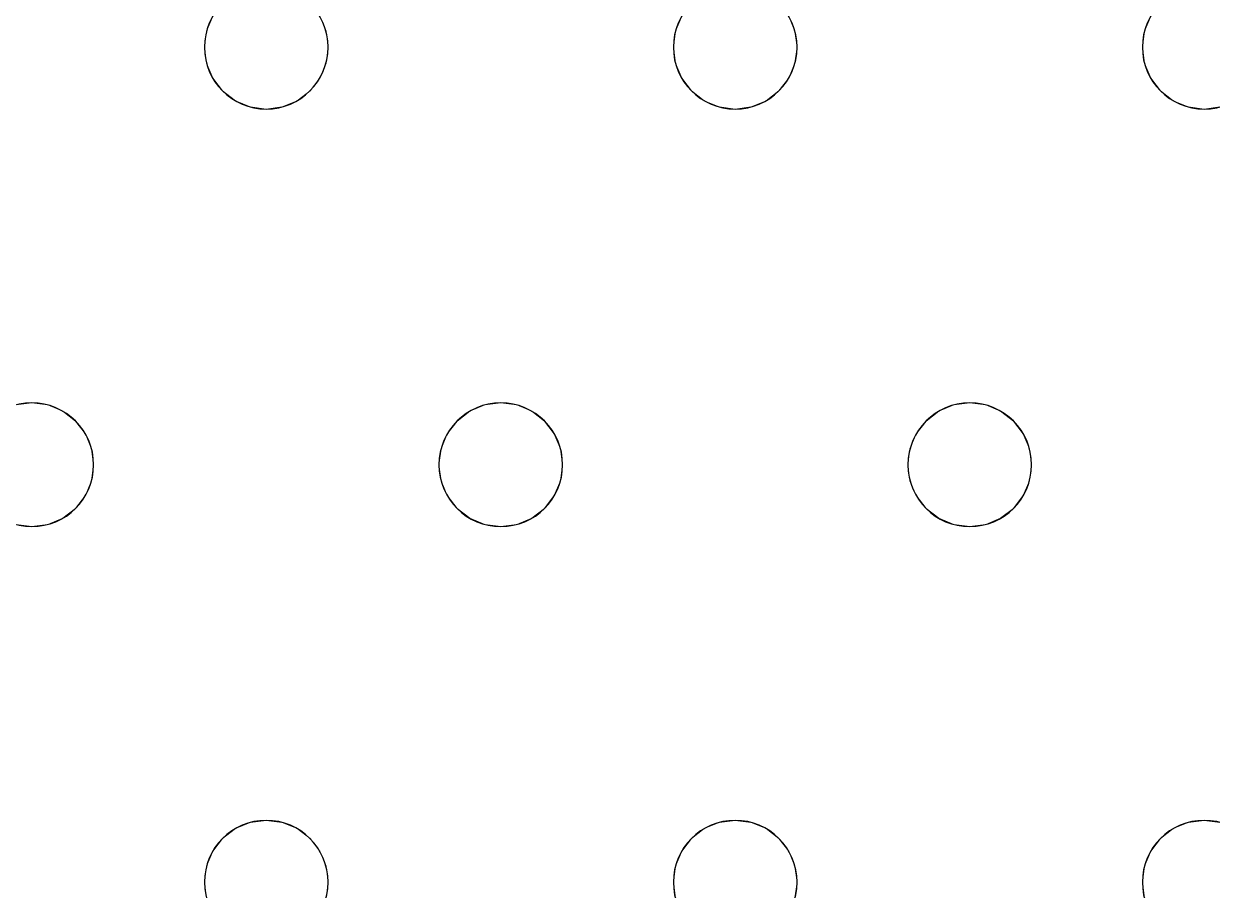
# Model space of a CAD drawing. Header units: millimetres. Extents: x -1 to 1601, y -701 to 1.
# Drawn here: x 202.9 to 279.7, y -260.5 to -204.5 of the extents above; entities that cross this region are included whole.
import ezdxf

# ---------------------------------------------------------------- set-up
doc = ezdxf.new("R2010")
doc.units = ezdxf.units.MM
doc.layers.add('IQ_200_3D', color=1, linetype='Continuous')
doc.layers.add('IQ_204_2D', color=7, linetype='Continuous')

msp = doc.modelspace()

# ---------------------------------------------------------------- linework, layer by layer
at = {"layer": 'IQ_200_3D', "lineweight": 18}
for points, invisible_edges in [([(122.762, -68.034, 850), (1477.238, -68.034, 850), (1477.238, -397.966, 850), (122.762, -397.966, 850)], 10), ([(122.762, -68.034, 860), (122.762, -397.966, 860), (1477.238, -397.966, 860), (1477.238, -68.034, 860)], 5), ([(215.085, -204, 888), (214.685, -204.965, 888), (192.079, -204.965, 888), (191.68, -204, 888)], 10), ([(192.079, -204.965, 890), (214.685, -204.965, 890), (215.085, -204, 890), (191.68, -204, 890)], 5), ([(215.085, -204, 890), (214.685, -204.965, 890), (214.685, -204.965, 888), (215.085, -204, 888)], 10), ([(222.413, -204.965, 890), (222.013, -204, 890), (222.013, -204, 888), (222.413, -204.965, 888)], 10), ([(245.418, -204, 888), (245.019, -204.965, 888), (222.413, -204.965, 888), (222.013, -204, 888)], 10), ([(222.413, -204.965, 890), (245.418, -204, 890), (222.013, -204, 890)], 3), ([(222.413, -204.965, 890), (222.549, -206, 890), (245.019, -204.965, 890), (245.418, -204, 890)], 10), ([(245.418, -204, 890), (245.019, -204.965, 890), (245.019, -204.965, 888), (245.418, -204, 888)], 10), ([(252.746, -204.965, 890), (252.347, -204, 890), (252.347, -204, 888), (252.746, -204.965, 888)], 10), ([(252.746, -204.965, 888), (252.347, -204, 888), (275.752, -204, 888), (275.352, -204.965, 888)], 10), ([(252.746, -204.965, 890), (275.352, -204.965, 890), (275.752, -204, 890), (252.347, -204, 890)], 5), ([(275.752, -204, 890), (275.352, -204.965, 890), (275.352, -204.965, 888), (275.752, -204, 888)], 10), ([(192.216, -206, 888), (192.079, -204.965, 888), (214.685, -204.965, 888), (214.549, -206, 888)], 10), ([(214.685, -204.965, 890), (192.079, -204.965, 890), (192.216, -206, 890)], 13), ([(192.216, -206, 890), (192.079, -207.035, 890), (214.549, -206, 890), (214.685, -204.965, 890)], 10), ([(214.685, -204.965, 890), (214.549, -206, 890), (214.549, -206, 888), (214.685, -204.965, 888)], 8), ([(222.549, -206, 890), (222.413, -204.965, 890), (222.413, -204.965, 888), (222.549, -206, 888)], 2), ([(222.549, -206, 888), (222.413, -204.965, 888), (245.019, -204.965, 888), (244.882, -206, 888)], 10), ([(222.549, -206, 890), (244.882, -206, 890), (245.019, -204.965, 890)], 13), ([(245.019, -204.965, 890), (244.882, -206, 890), (244.882, -206, 888), (245.019, -204.965, 888)], 8), ([(252.882, -206, 890), (252.746, -204.965, 890), (252.746, -204.965, 888), (252.882, -206, 888)], 2), ([(252.882, -206, 888), (252.746, -204.965, 888), (275.352, -204.965, 888), (275.216, -206, 888)], 10), ([(275.216, -206, 890), (275.352, -204.965, 890), (252.882, -206, 890), (252.746, -207.035, 890)], 10), ([(275.352, -204.965, 890), (252.746, -204.965, 890), (252.882, -206, 890)], 13), ([(275.352, -204.965, 890), (275.216, -206, 890), (275.216, -206, 888), (275.352, -204.965, 888)], 8), ([(214.685, -207.035, 890), (214.549, -206, 890), (192.079, -207.035, 890), (191.68, -208, 890)], 10), ([(192.079, -207.035, 888), (192.216, -206, 888), (214.549, -206, 888), (214.685, -207.035, 888)], 10), ([(214.549, -206, 890), (214.685, -207.035, 890), (214.685, -207.035, 888), (214.549, -206, 888)], 2), ([(245.019, -207.035, 888), (222.013, -208, 888), (222.413, -207.035, 888), (244.882, -206, 888)], 5), ([(222.413, -207.035, 890), (222.549, -206, 890), (222.549, -206, 888), (222.413, -207.035, 888)], 8), ([(244.882, -206, 888), (222.413, -207.035, 888), (222.549, -206, 888)], 13), ([(222.413, -207.035, 890), (245.019, -207.035, 890), (244.882, -206, 890), (222.549, -206, 890)], 5), ([(244.882, -206, 890), (245.019, -207.035, 890), (245.019, -207.035, 888), (244.882, -206, 888)], 2), ([(252.746, -207.035, 890), (252.882, -206, 890), (252.882, -206, 888), (252.746, -207.035, 888)], 8), ([(252.746, -207.035, 888), (252.882, -206, 888), (275.216, -206, 888), (275.352, -207.035, 888)], 10), ([(275.216, -206, 890), (252.746, -207.035, 890), (275.352, -207.035, 890)], 3), ([(275.216, -206, 890), (275.352, -207.035, 890), (275.352, -207.035, 888), (275.216, -206, 888)], 2), ([(191.68, -208, 888), (192.079, -207.035, 888), (214.685, -207.035, 888), (215.085, -208, 888)], 10), ([(215.085, -208, 890), (214.685, -207.035, 890), (191.68, -208, 890), (203.382, -229, 890)], 14), ([(214.685, -207.035, 890), (215.085, -208, 890), (215.085, -208, 888), (214.685, -207.035, 888)], 10), ([(222.013, -208, 890), (222.413, -207.035, 890), (222.413, -207.035, 888), (222.013, -208, 888)], 10), ([(245.418, -208, 888), (222.013, -208, 888), (245.019, -207.035, 888)], 3), ([(222.013, -208, 890), (233.716, -229, 890), (245.418, -208, 890), (245.019, -207.035, 890)], 11), ([(222.413, -207.035, 890), (222.013, -208, 890), (245.019, -207.035, 890)], 14), ([(245.019, -207.035, 890), (245.418, -208, 890), (245.418, -208, 888), (245.019, -207.035, 888)], 10), ([(252.347, -208, 890), (252.746, -207.035, 890), (252.746, -207.035, 888), (252.347, -208, 888)], 10), ([(252.347, -208, 888), (252.746, -207.035, 888), (275.352, -207.035, 888), (275.752, -208, 888)], 10), ([(252.347, -208, 890), (275.752, -208, 890), (275.352, -207.035, 890), (252.746, -207.035, 890)], 5), ([(275.352, -207.035, 890), (275.752, -208, 890), (275.752, -208, 888), (275.352, -207.035, 888)], 10), ([(203.382, -229, 888), (191.044, -208.828, 888), (191.68, -208, 888), (215.085, -208, 888)], 13), ([(203.382, -229, 890), (191.68, -208, 890), (191.044, -208.828, 890), (202.347, -229.136, 890)], 5), ([(215.721, -208.828, 888), (203.382, -229, 888), (215.085, -208, 888)], 3), ([(215.721, -208.828, 890), (215.085, -208, 890), (203.382, -229, 890)], 14), ([(215.085, -208, 890), (215.721, -208.828, 890), (215.721, -208.828, 888), (215.085, -208, 888)], 10), ([(221.378, -208.828, 890), (222.013, -208, 890), (222.013, -208, 888), (221.378, -208.828, 888)], 10), ([(233.716, -229, 888), (221.378, -208.828, 888), (222.013, -208, 888), (245.418, -208, 888)], 13), ([(233.716, -229, 890), (222.013, -208, 890), (221.378, -208.828, 890), (232.68, -229.136, 890)], 5), ([(245.418, -208, 888), (246.054, -208.828, 888), (233.716, -229, 888)], 14), ([(233.716, -229, 890), (246.054, -208.828, 890), (245.418, -208, 890)], 13), ([(245.418, -208, 890), (246.054, -208.828, 890), (246.054, -208.828, 888), (245.418, -208, 888)], 10), ([(251.711, -208.828, 890), (252.347, -208, 890), (252.347, -208, 888), (251.711, -208.828, 888)], 10), ([(264.049, -229, 888), (251.711, -208.828, 888), (252.347, -208, 888), (275.752, -208, 888)], 13), ([(251.711, -208.828, 890), (263.014, -229.136, 890), (264.049, -229, 890), (252.347, -208, 890)], 5), ([(264.049, -229, 890), (276.387, -208.828, 890), (275.752, -208, 890), (252.347, -208, 890)], 13), ([(275.752, -208, 888), (276.387, -208.828, 888), (264.049, -229, 888)], 14), ([(275.752, -208, 890), (276.387, -208.828, 890), (276.387, -208.828, 888), (275.752, -208, 888)], 10), ([(203.382, -229, 888), (202.347, -229.136, 888), (191.044, -208.828, 888)], 14), ([(204.418, -229.136, 888), (203.382, -229, 888), (215.721, -208.828, 888), (216.549, -209.464, 888)], 10), ([(204.418, -229.136, 890), (216.549, -209.464, 890), (215.721, -208.828, 890), (203.382, -229, 890)], 5), ([(215.721, -208.828, 890), (216.549, -209.464, 890), (216.549, -209.464, 888), (215.721, -208.828, 888)], 10), ([(220.549, -209.464, 890), (221.378, -208.828, 890), (221.378, -208.828, 888), (220.549, -209.464, 888)], 10), ([(232.68, -229.136, 888), (220.549, -209.464, 888), (221.378, -208.828, 888), (233.716, -229, 888)], 5), ([(220.549, -209.464, 890), (232.68, -229.136, 890), (221.378, -208.828, 890)], 3), ([(234.751, -229.136, 888), (233.716, -229, 888), (246.054, -208.828, 888), (246.882, -209.464, 888)], 10), ([(234.751, -229.136, 890), (246.882, -209.464, 890), (246.054, -208.828, 890), (233.716, -229, 890)], 5), ([(246.054, -208.828, 890), (246.882, -209.464, 890), (246.882, -209.464, 888), (246.054, -208.828, 888)], 10), ([(250.882, -209.464, 890), (251.711, -208.828, 890), (251.711, -208.828, 888), (250.882, -209.464, 888)], 10), ([(250.882, -209.464, 888), (251.711, -208.828, 888), (263.014, -229.136, 888), (262.049, -229.536, 888)], 10), ([(263.014, -229.136, 890), (251.711, -208.828, 890), (250.882, -209.464, 890)], 13), ([(263.014, -229.136, 888), (251.711, -208.828, 888), (264.049, -229, 888)], 3), ([(276.387, -208.828, 888), (277.216, -209.464, 888), (265.084, -229.136, 888), (264.049, -229, 888)], 10), ([(265.084, -229.136, 890), (276.387, -208.828, 890), (264.049, -229, 890)], 3), ([(277.216, -209.464, 890), (276.387, -208.828, 890), (265.084, -229.136, 890), (266.049, -229.536, 890)], 10), ([(276.387, -208.828, 890), (277.216, -209.464, 890), (277.216, -209.464, 888), (276.387, -208.828, 888)], 10), ([(216.549, -209.464, 888), (217.514, -209.864, 888), (205.382, -229.536, 888), (204.418, -229.136, 888)], 10), ([(205.382, -229.536, 890), (217.514, -209.864, 890), (216.549, -209.464, 890), (204.418, -229.136, 890)], 5), ([(216.549, -209.464, 890), (217.514, -209.864, 890), (217.514, -209.864, 888), (216.549, -209.464, 888)], 10), ([(219.584, -209.864, 890), (220.549, -209.464, 890), (220.549, -209.464, 888), (219.584, -209.864, 888)], 10), ([(231.716, -229.536, 888), (219.584, -209.864, 888), (220.549, -209.464, 888), (232.68, -229.136, 888)], 5), ([(220.549, -209.464, 890), (219.584, -209.864, 890), (231.716, -229.536, 890), (232.68, -229.136, 890)], 10), ([(235.716, -229.536, 888), (234.751, -229.136, 888), (246.882, -209.464, 888), (247.847, -209.864, 888)], 10), ([(235.716, -229.536, 890), (247.847, -209.864, 890), (246.882, -209.464, 890), (234.751, -229.136, 890)], 5), ([(246.882, -209.464, 890), (247.847, -209.864, 890), (247.847, -209.864, 888), (246.882, -209.464, 888)], 10), ([(249.918, -209.864, 890), (250.882, -209.464, 890), (250.882, -209.464, 888), (249.918, -209.864, 888)], 10), ([(249.918, -209.864, 888), (250.882, -209.464, 888), (262.049, -229.536, 888), (261.221, -230.172, 888)], 10), ([(262.049, -229.536, 890), (263.014, -229.136, 890), (250.882, -209.464, 890), (249.918, -209.864, 890)], 10), ([(277.216, -209.464, 888), (278.18, -209.864, 888), (266.049, -229.536, 888), (265.084, -229.136, 888)], 10), ([(278.18, -209.864, 890), (277.216, -209.464, 890), (266.049, -229.536, 890), (266.878, -230.172, 890)], 10), ([(277.216, -209.464, 890), (278.18, -209.864, 890), (278.18, -209.864, 888), (277.216, -209.464, 888)], 10), ([(205.382, -229.536, 888), (217.514, -209.864, 888), (206.211, -230.172, 888)], 3), ([(206.211, -230.172, 890), (217.514, -209.864, 890), (205.382, -229.536, 890)], 3), ([(206.211, -230.172, 888), (217.514, -209.864, 888), (218.549, -210, 888), (206.847, -231, 888)], 5), ([(218.549, -210, 890), (217.514, -209.864, 890), (206.211, -230.172, 890), (206.847, -231, 890)], 10), ([(230.252, -231, 888), (206.847, -231, 888), (218.549, -210, 888), (230.887, -230.172, 888)], 7), ([(206.847, -231, 890), (230.252, -231, 890), (218.549, -210, 890)], 15), ([(218.549, -210, 888), (217.514, -209.864, 888), (217.514, -209.864, 890), (218.549, -210, 890)], 10), ([(219.584, -209.864, 888), (218.549, -210, 888), (218.549, -210, 890), (219.584, -209.864, 890)], 10), ([(219.584, -209.864, 888), (231.716, -229.536, 888), (230.887, -230.172, 888), (218.549, -210, 888)], 5), ([(218.549, -210, 890), (230.252, -231, 890), (230.887, -230.172, 890), (219.584, -209.864, 890)], 5), ([(231.716, -229.536, 890), (219.584, -209.864, 890), (230.887, -230.172, 890)], 3), ([(236.544, -230.172, 888), (235.716, -229.536, 888), (247.847, -209.864, 888), (248.882, -210, 888)], 10), ([(236.544, -230.172, 890), (247.847, -209.864, 890), (235.716, -229.536, 890)], 3), ([(248.882, -210, 890), (247.847, -209.864, 890), (236.544, -230.172, 890), (237.18, -231, 890)], 10), ([(237.18, -231, 888), (236.544, -230.172, 888), (248.882, -210, 888), (260.585, -231, 888)], 14), ([(260.585, -231, 890), (261.221, -230.172, 890), (248.882, -210, 890), (237.18, -231, 890)], 14), ([(248.882, -210, 888), (247.847, -209.864, 888), (247.847, -209.864, 890), (248.882, -210, 890)], 10), ([(249.918, -209.864, 888), (248.882, -210, 888), (248.882, -210, 890), (249.918, -209.864, 890)], 10), ([(261.221, -230.172, 888), (260.585, -231, 888), (248.882, -210, 888), (249.918, -209.864, 888)], 10), ([(249.918, -209.864, 890), (248.882, -210, 890), (261.221, -230.172, 890), (262.049, -229.536, 890)], 10), ([(278.18, -209.864, 888), (279.216, -210, 888), (266.878, -230.172, 888), (266.049, -229.536, 888)], 10), ([(279.216, -210, 890), (278.18, -209.864, 890), (266.878, -230.172, 890), (267.513, -231, 890)], 10), ([(267.513, -231, 888), (266.878, -230.172, 888), (279.216, -210, 888), (290.918, -231, 888)], 14), ([(290.918, -231, 890), (291.554, -230.172, 890), (279.216, -210, 890), (267.513, -231, 890)], 14), ([(279.216, -210, 888), (278.18, -209.864, 888), (278.18, -209.864, 890), (279.216, -210, 890)], 10), ([(280.251, -209.864, 888), (279.216, -210, 888), (279.216, -210, 890), (280.251, -209.864, 890)], 10), ([(291.554, -230.172, 888), (279.216, -210, 888), (280.251, -209.864, 888), (292.382, -229.536, 888)], 5), ([(291.554, -230.172, 890), (280.251, -209.864, 890), (279.216, -210, 890)], 13), ([(291.554, -230.172, 888), (290.918, -231, 888), (279.216, -210, 888)], 14), ([(202.347, -229.136, 888), (203.382, -229, 888), (203.382, -229, 890), (202.347, -229.136, 890)], 10), ([(203.382, -229, 888), (204.418, -229.136, 888), (204.418, -229.136, 890), (203.382, -229, 890)], 10), ([(232.68, -229.136, 888), (233.716, -229, 888), (233.716, -229, 890), (232.68, -229.136, 890)], 10), ([(233.716, -229, 888), (234.751, -229.136, 888), (234.751, -229.136, 890), (233.716, -229, 890)], 10), ([(263.014, -229.136, 888), (264.049, -229, 888), (264.049, -229, 890), (263.014, -229.136, 890)], 10), ([(264.049, -229, 888), (265.084, -229.136, 888), (265.084, -229.136, 890), (264.049, -229, 890)], 10), ([(205.382, -229.536, 890), (204.418, -229.136, 890), (204.418, -229.136, 888), (205.382, -229.536, 888)], 10), ([(206.211, -230.172, 890), (205.382, -229.536, 890), (205.382, -229.536, 888), (206.211, -230.172, 888)], 10), ([(231.716, -229.536, 890), (230.887, -230.172, 890), (230.887, -230.172, 888), (231.716, -229.536, 888)], 10), ([(232.68, -229.136, 890), (231.716, -229.536, 890), (231.716, -229.536, 888), (232.68, -229.136, 888)], 10), ([(235.716, -229.536, 890), (234.751, -229.136, 890), (234.751, -229.136, 888), (235.716, -229.536, 888)], 10), ([(236.544, -230.172, 890), (235.716, -229.536, 890), (235.716, -229.536, 888), (236.544, -230.172, 888)], 10), ([(262.049, -229.536, 890), (261.221, -230.172, 890), (261.221, -230.172, 888), (262.049, -229.536, 888)], 10), ([(263.014, -229.136, 890), (262.049, -229.536, 890), (262.049, -229.536, 888), (263.014, -229.136, 888)], 10), ([(266.049, -229.536, 890), (265.084, -229.136, 890), (265.084, -229.136, 888), (266.049, -229.536, 888)], 10), ([(266.878, -230.172, 890), (266.049, -229.536, 890), (266.049, -229.536, 888), (266.878, -230.172, 888)], 10), ([(206.847, -231, 890), (206.211, -230.172, 890), (206.211, -230.172, 888), (206.847, -231, 888)], 10), ([(230.887, -230.172, 890), (230.252, -231, 890), (230.252, -231, 888), (230.887, -230.172, 888)], 10), ([(237.18, -231, 890), (236.544, -230.172, 890), (236.544, -230.172, 888), (237.18, -231, 888)], 10), ([(261.221, -230.172, 890), (260.585, -231, 890), (260.585, -231, 888), (261.221, -230.172, 888)], 10), ([(267.513, -231, 890), (266.878, -230.172, 890), (266.878, -230.172, 888), (267.513, -231, 888)], 10), ([(207.246, -231.965, 890), (206.847, -231, 890), (206.847, -231, 888), (207.246, -231.965, 888)], 10), ([(229.852, -231.965, 888), (207.246, -231.965, 888), (206.847, -231, 888), (230.252, -231, 888)], 5), ([(229.852, -231.965, 890), (230.252, -231, 890), (206.847, -231, 890), (207.246, -231.965, 890)], 10), ([(230.252, -231, 890), (229.852, -231.965, 890), (229.852, -231.965, 888), (230.252, -231, 888)], 10), ([(237.579, -231.965, 890), (237.18, -231, 890), (237.18, -231, 888), (237.579, -231.965, 888)], 10), ([(260.185, -231.965, 888), (237.579, -231.965, 888), (237.18, -231, 888), (260.585, -231, 888)], 5), ([(237.18, -231, 890), (237.579, -231.965, 890), (260.185, -231.965, 890), (260.585, -231, 890)], 10), ([(260.585, -231, 890), (260.185, -231.965, 890), (260.185, -231.965, 888), (260.585, -231, 888)], 10), ([(267.913, -231.965, 890), (267.513, -231, 890), (267.513, -231, 888), (267.913, -231.965, 888)], 10), ([(290.519, -231.965, 888), (267.913, -231.965, 888), (267.513, -231, 888), (290.918, -231, 888)], 5), ([(267.513, -231, 890), (267.913, -231.965, 890), (290.519, -231.965, 890), (290.918, -231, 890)], 10), ([(207.382, -233, 890), (207.246, -231.965, 890), (207.246, -231.965, 888), (207.382, -233, 888)], 2), ([(207.246, -231.965, 888), (229.852, -231.965, 888), (229.716, -233, 888), (207.382, -233, 888)], 5), ([(229.716, -233, 890), (229.852, -231.965, 890), (207.246, -231.965, 890), (207.382, -233, 890)], 10), ([(229.852, -231.965, 890), (229.716, -233, 890), (229.716, -233, 888), (229.852, -231.965, 888)], 8), ([(237.716, -233, 890), (237.579, -231.965, 890), (237.579, -231.965, 888), (237.716, -233, 888)], 2), ([(237.579, -231.965, 888), (260.185, -231.965, 888), (260.049, -233, 888), (237.716, -233, 888)], 5), ([(260.049, -233, 890), (260.185, -231.965, 890), (237.579, -231.965, 890), (237.716, -233, 890)], 10), ([(260.185, -231.965, 890), (260.049, -233, 890), (260.049, -233, 888), (260.185, -231.965, 888)], 8), ([(268.049, -233, 890), (267.913, -231.965, 890), (267.913, -231.965, 888), (268.049, -233, 888)], 2), ([(290.382, -233, 888), (268.049, -233, 888), (267.913, -231.965, 888), (290.519, -231.965, 888)], 5), ([(267.913, -231.965, 890), (268.049, -233, 890), (290.382, -233, 890), (290.519, -231.965, 890)], 10), ([(229.852, -234.035, 890), (229.716, -233, 890), (207.246, -234.035, 890), (206.847, -235, 890)], 10), ([(207.246, -234.035, 890), (207.382, -233, 890), (207.382, -233, 888), (207.246, -234.035, 888)], 8), ([(207.246, -234.035, 888), (207.382, -233, 888), (229.716, -233, 888), (229.852, -234.035, 888)], 10), ([(207.246, -234.035, 890), (229.716, -233, 890), (207.382, -233, 890)], 3), ([(229.716, -233, 890), (229.852, -234.035, 890), (229.852, -234.035, 888), (229.716, -233, 888)], 2), ([(260.185, -234.035, 888), (237.18, -235, 888), (237.579, -234.035, 888), (260.049, -233, 888)], 5), ([(260.185, -234.035, 890), (260.049, -233, 890), (237.579, -234.035, 890), (237.18, -235, 890)], 10), ([(237.579, -234.035, 890), (237.716, -233, 890), (237.716, -233, 888), (237.579, -234.035, 888)], 8), ([(260.049, -233, 888), (237.579, -234.035, 888), (237.716, -233, 888)], 13), ([(237.716, -233, 890), (237.579, -234.035, 890), (260.049, -233, 890)], 14), ([(260.049, -233, 890), (260.185, -234.035, 890), (260.185, -234.035, 888), (260.049, -233, 888)], 2), ([(267.913, -234.035, 890), (268.049, -233, 890), (268.049, -233, 888), (267.913, -234.035, 888)], 8), ([(267.913, -234.035, 888), (268.049, -233, 888), (290.382, -233, 888), (290.519, -234.035, 888)], 10), ([(290.382, -233, 890), (268.049, -233, 890), (267.913, -234.035, 890), (290.519, -234.035, 890)], 5), ([(206.847, -235, 890), (207.246, -234.035, 890), (207.246, -234.035, 888), (206.847, -235, 888)], 10), ([(206.847, -235, 888), (207.246, -234.035, 888), (229.852, -234.035, 888), (230.252, -235, 888)], 10), ([(230.252, -235, 890), (229.852, -234.035, 890), (206.847, -235, 890), (218.549, -256, 890)], 14), ([(229.852, -234.035, 890), (230.252, -235, 890), (230.252, -235, 888), (229.852, -234.035, 888)], 10), ([(237.18, -235, 890), (237.579, -234.035, 890), (237.579, -234.035, 888), (237.18, -235, 888)], 10), ([(260.185, -234.035, 888), (260.585, -235, 888), (237.18, -235, 888)], 14), ([(260.185, -234.035, 890), (237.18, -235, 890), (260.585, -235, 890)], 3), ([(260.185, -234.035, 890), (260.585, -235, 890), (260.585, -235, 888), (260.185, -234.035, 888)], 10), ([(267.513, -235, 890), (267.913, -234.035, 890), (267.913, -234.035, 888), (267.513, -235, 888)], 10), ([(267.513, -235, 888), (267.913, -234.035, 888), (290.519, -234.035, 888), (290.918, -235, 888)], 10), ([(267.513, -235, 890), (290.918, -235, 890), (290.519, -234.035, 890), (267.913, -234.035, 890)], 5), ([(206.211, -235.828, 890), (206.847, -235, 890), (206.847, -235, 888), (206.211, -235.828, 888)], 10), ([(218.549, -256, 888), (206.211, -235.828, 888), (206.847, -235, 888), (230.252, -235, 888)], 13), ([(206.211, -235.828, 890), (218.549, -256, 890), (206.847, -235, 890)], 3), ([(218.549, -256, 888), (230.252, -235, 888), (230.887, -235.828, 888), (219.584, -256.136, 888)], 5), ([(230.887, -235.828, 890), (230.252, -235, 890), (218.549, -256, 890)], 14), ([(230.252, -235, 890), (230.887, -235.828, 890), (230.887, -235.828, 888), (230.252, -235, 888)], 10), ([(236.544, -235.828, 890), (237.18, -235, 890), (237.18, -235, 888), (236.544, -235.828, 888)], 10), ([(248.882, -256, 888), (236.544, -235.828, 888), (237.18, -235, 888), (260.585, -235, 888)], 13), ([(236.544, -235.828, 890), (248.882, -256, 890), (237.18, -235, 890)], 3), ([(248.882, -256, 890), (261.221, -235.828, 890), (260.585, -235, 890), (237.18, -235, 890)], 13), ([(261.221, -235.828, 888), (249.918, -256.136, 888), (248.882, -256, 888), (260.585, -235, 888)], 5), ([(260.585, -235, 890), (261.221, -235.828, 890), (261.221, -235.828, 888), (260.585, -235, 888)], 10), ([(266.878, -235.828, 890), (267.513, -235, 890), (267.513, -235, 888), (266.878, -235.828, 888)], 10), ([(267.513, -235, 888), (290.918, -235, 888), (279.216, -256, 888), (266.878, -235.828, 888)], 7), ([(279.216, -256, 890), (267.513, -235, 890), (266.878, -235.828, 890), (278.18, -256.136, 890)], 5), ([(279.216, -256, 890), (291.554, -235.828, 890), (290.918, -235, 890), (267.513, -235, 890)], 13), ([(290.918, -235, 888), (291.554, -235.828, 888), (279.216, -256, 888)], 14), ([(205.382, -236.464, 890), (206.211, -235.828, 890), (206.211, -235.828, 888), (205.382, -236.464, 888)], 10), ([(217.514, -256.136, 888), (205.382, -236.464, 888), (206.211, -235.828, 888), (218.549, -256, 888)], 5), ([(217.514, -256.136, 890), (218.549, -256, 890), (206.211, -235.828, 890), (205.382, -236.464, 890)], 10), ([(219.584, -256.136, 890), (231.716, -236.464, 890), (230.887, -235.828, 890), (218.549, -256, 890)], 5), ([(230.887, -235.828, 888), (231.716, -236.464, 888), (219.584, -256.136, 888)], 14), ([(230.887, -235.828, 890), (231.716, -236.464, 890), (231.716, -236.464, 888), (230.887, -235.828, 888)], 10), ([(235.716, -236.464, 890), (236.544, -235.828, 890), (236.544, -235.828, 888), (235.716, -236.464, 888)], 10), ([(247.847, -256.136, 888), (246.882, -256.536, 888), (235.716, -236.464, 888), (236.544, -235.828, 888)], 10), ([(236.544, -235.828, 890), (235.716, -236.464, 890), (247.847, -256.136, 890), (248.882, -256, 890)], 10), ([(247.847, -256.136, 888), (236.544, -235.828, 888), (248.882, -256, 888)], 3), ([(261.221, -235.828, 890), (248.882, -256, 890), (249.918, -256.136, 890)], 13), ([(262.049, -236.464, 888), (250.882, -256.536, 888), (249.918, -256.136, 888), (261.221, -235.828, 888)], 5), ([(262.049, -236.464, 890), (261.221, -235.828, 890), (249.918, -256.136, 890), (250.882, -256.536, 890)], 10), ([(261.221, -235.828, 890), (262.049, -236.464, 890), (262.049, -236.464, 888), (261.221, -235.828, 888)], 10), ([(266.049, -236.464, 890), (266.878, -235.828, 890), (266.878, -235.828, 888), (266.049, -236.464, 888)], 10), ([(278.18, -256.136, 888), (266.049, -236.464, 888), (266.878, -235.828, 888), (279.216, -256, 888)], 5), ([(266.049, -236.464, 890), (278.18, -256.136, 890), (266.878, -235.828, 890)], 3), ([(291.554, -235.828, 888), (292.382, -236.464, 888), (280.251, -256.136, 888), (279.216, -256, 888)], 10), ([(280.251, -256.136, 890), (292.382, -236.464, 890), (291.554, -235.828, 890), (279.216, -256, 890)], 5), ([(204.418, -236.864, 890), (205.382, -236.464, 890), (205.382, -236.464, 888), (204.418, -236.864, 888)], 10), ([(216.549, -256.536, 888), (204.418, -236.864, 888), (205.382, -236.464, 888), (217.514, -256.136, 888)], 5), ([(205.382, -236.464, 890), (204.418, -236.864, 890), (216.549, -256.536, 890), (217.514, -256.136, 890)], 10), ([(231.716, -236.464, 888), (232.68, -236.864, 888), (220.549, -256.536, 888), (219.584, -256.136, 888)], 10), ([(220.549, -256.536, 890), (232.68, -236.864, 890), (231.716, -236.464, 890), (219.584, -256.136, 890)], 5), ([(231.716, -236.464, 890), (232.68, -236.864, 890), (232.68, -236.864, 888), (231.716, -236.464, 888)], 10), ([(234.751, -236.864, 890), (235.716, -236.464, 890), (235.716, -236.464, 888), (234.751, -236.864, 888)], 10), ([(234.751, -236.864, 888), (235.716, -236.464, 888), (246.882, -256.536, 888), (246.054, -257.172, 888)], 10), ([(246.882, -256.536, 890), (247.847, -256.136, 890), (235.716, -236.464, 890), (234.751, -236.864, 890)], 10), ([(250.882, -256.536, 888), (262.049, -236.464, 888), (263.014, -236.864, 888)], 13), ([(263.014, -236.864, 890), (262.049, -236.464, 890), (250.882, -256.536, 890), (251.711, -257.172, 890)], 10), ([(262.049, -236.464, 890), (263.014, -236.864, 890), (263.014, -236.864, 888), (262.049, -236.464, 888)], 10), ([(265.084, -236.864, 890), (266.049, -236.464, 890), (266.049, -236.464, 888), (265.084, -236.864, 888)], 10), ([(277.216, -256.536, 888), (265.084, -236.864, 888), (266.049, -236.464, 888), (278.18, -256.136, 888)], 5), ([(266.049, -236.464, 890), (265.084, -236.864, 890), (277.216, -256.536, 890), (278.18, -256.136, 890)], 10), ([(202.347, -236.864, 888), (203.382, -237, 888), (191.044, -257.172, 888), (190.216, -256.536, 888)], 10), ([(203.382, -237, 890), (202.347, -236.864, 890), (191.044, -257.172, 890), (191.68, -258, 890)], 10), ([(191.68, -258, 888), (191.044, -257.172, 888), (203.382, -237, 888)], 14), ([(215.085, -258, 888), (214.685, -258.965, 888), (191.68, -258, 888), (203.382, -237, 888)], 14), ([(203.382, -237, 890), (191.68, -258, 890), (215.085, -258, 890), (215.721, -257.172, 890)], 11), ([(203.382, -237, 888), (202.347, -236.864, 888), (202.347, -236.864, 890), (203.382, -237, 890)], 10), ([(204.418, -236.864, 888), (203.382, -237, 888), (203.382, -237, 890), (204.418, -236.864, 890)], 10), ([(215.721, -257.172, 888), (203.382, -237, 888), (204.418, -236.864, 888), (216.549, -256.536, 888)], 5), ([(215.721, -257.172, 890), (216.549, -256.536, 890), (204.418, -236.864, 890), (203.382, -237, 890)], 10), ([(215.721, -257.172, 888), (215.085, -258, 888), (203.382, -237, 888)], 14), ([(220.549, -256.536, 888), (232.68, -236.864, 888), (221.378, -257.172, 888)], 3), ([(220.549, -256.536, 890), (221.378, -257.172, 890), (232.68, -236.864, 890)], 14), ([(221.378, -257.172, 888), (232.68, -236.864, 888), (233.716, -237, 888), (222.013, -258, 888)], 5), ([(233.716, -237, 890), (232.68, -236.864, 890), (221.378, -257.172, 890), (222.013, -258, 890)], 10), ([(245.418, -258, 888), (245.019, -258.965, 888), (222.013, -258, 888), (233.716, -237, 888)], 14), ([(245.418, -258, 890), (246.054, -257.172, 890), (233.716, -237, 890), (222.013, -258, 890)], 14), ([(233.716, -237, 888), (232.68, -236.864, 888), (232.68, -236.864, 890), (233.716, -237, 890)], 10), ([(234.751, -236.864, 888), (233.716, -237, 888), (233.716, -237, 890), (234.751, -236.864, 890)], 10), ([(233.716, -237, 888), (234.751, -236.864, 888), (246.054, -257.172, 888), (245.418, -258, 888)], 10), ([(234.751, -236.864, 890), (233.716, -237, 890), (246.054, -257.172, 890), (246.882, -256.536, 890)], 10), ([(251.711, -257.172, 888), (250.882, -256.536, 888), (263.014, -236.864, 888), (264.049, -237, 888)], 10), ([(264.049, -237, 890), (263.014, -236.864, 890), (251.711, -257.172, 890), (252.347, -258, 890)], 10), ([(252.347, -258, 888), (251.711, -257.172, 888), (264.049, -237, 888), (275.752, -258, 888)], 14), ([(264.049, -237, 890), (252.347, -258, 890), (275.752, -258, 890), (276.387, -257.172, 890)], 11), ([(264.049, -237, 888), (263.014, -236.864, 888), (263.014, -236.864, 890), (264.049, -237, 890)], 10), ([(265.084, -236.864, 888), (264.049, -237, 888), (264.049, -237, 890), (265.084, -236.864, 890)], 10), ([(264.049, -237, 888), (265.084, -236.864, 888), (276.387, -257.172, 888), (275.752, -258, 888)], 10), ([(265.084, -236.864, 890), (264.049, -237, 890), (276.387, -257.172, 890), (277.216, -256.536, 890)], 10), ([(276.387, -257.172, 888), (265.084, -236.864, 888), (277.216, -256.536, 888)], 3), ([(216.549, -256.536, 890), (215.721, -257.172, 890), (215.721, -257.172, 888), (216.549, -256.536, 888)], 10), ([(217.514, -256.136, 890), (216.549, -256.536, 890), (216.549, -256.536, 888), (217.514, -256.136, 888)], 10), ([(217.514, -256.136, 888), (218.549, -256, 888), (218.549, -256, 890), (217.514, -256.136, 890)], 10), ([(218.549, -256, 888), (219.584, -256.136, 888), (219.584, -256.136, 890), (218.549, -256, 890)], 10), ([(220.549, -256.536, 890), (219.584, -256.136, 890), (219.584, -256.136, 888), (220.549, -256.536, 888)], 10), ([(221.378, -257.172, 890), (220.549, -256.536, 890), (220.549, -256.536, 888), (221.378, -257.172, 888)], 10), ([(246.882, -256.536, 890), (246.054, -257.172, 890), (246.054, -257.172, 888), (246.882, -256.536, 888)], 10), ([(247.847, -256.136, 890), (246.882, -256.536, 890), (246.882, -256.536, 888), (247.847, -256.136, 888)], 10), ([(247.847, -256.136, 888), (248.882, -256, 888), (248.882, -256, 890), (247.847, -256.136, 890)], 10), ([(248.882, -256, 888), (249.918, -256.136, 888), (249.918, -256.136, 890), (248.882, -256, 890)], 10), ([(250.882, -256.536, 890), (249.918, -256.136, 890), (249.918, -256.136, 888), (250.882, -256.536, 888)], 10), ([(251.711, -257.172, 890), (250.882, -256.536, 890), (250.882, -256.536, 888), (251.711, -257.172, 888)], 10), ([(277.216, -256.536, 890), (276.387, -257.172, 890), (276.387, -257.172, 888), (277.216, -256.536, 888)], 10), ([(278.18, -256.136, 890), (277.216, -256.536, 890), (277.216, -256.536, 888), (278.18, -256.136, 888)], 10), ([(278.18, -256.136, 888), (279.216, -256, 888), (279.216, -256, 890), (278.18, -256.136, 890)], 10), ([(279.216, -256, 888), (280.251, -256.136, 888), (280.251, -256.136, 890), (279.216, -256, 890)], 10), ([(215.721, -257.172, 890), (215.085, -258, 890), (215.085, -258, 888), (215.721, -257.172, 888)], 10), ([(222.013, -258, 890), (221.378, -257.172, 890), (221.378, -257.172, 888), (222.013, -258, 888)], 10), ([(246.054, -257.172, 890), (245.418, -258, 890), (245.418, -258, 888), (246.054, -257.172, 888)], 10), ([(252.347, -258, 890), (251.711, -257.172, 890), (251.711, -257.172, 888), (252.347, -258, 888)], 10), ([(276.387, -257.172, 890), (275.752, -258, 890), (275.752, -258, 888), (276.387, -257.172, 888)], 10), ([(214.685, -258.965, 888), (214.549, -260, 888), (192.079, -258.965, 888), (191.68, -258, 888)], 10), ([(191.68, -258, 890), (192.079, -258.965, 890), (214.685, -258.965, 890), (215.085, -258, 890)], 10), ([(215.085, -258, 890), (214.685, -258.965, 890), (214.685, -258.965, 888), (215.085, -258, 888)], 10), ([(222.413, -258.965, 890), (222.013, -258, 890), (222.013, -258, 888), (222.413, -258.965, 888)], 10), ([(222.413, -258.965, 888), (222.013, -258, 888), (245.019, -258.965, 888), (244.882, -260, 888)], 10), ([(222.413, -258.965, 890), (244.882, -260, 890), (245.019, -258.965, 890), (222.013, -258, 890)], 5), ([(222.013, -258, 890), (245.019, -258.965, 890), (245.418, -258, 890)], 13), ([(245.418, -258, 890), (245.019, -258.965, 890), (245.019, -258.965, 888), (245.418, -258, 888)], 10), ([(252.746, -258.965, 890), (252.347, -258, 890), (252.347, -258, 888), (252.746, -258.965, 888)], 10), ([(275.352, -258.965, 888), (252.746, -258.965, 888), (252.347, -258, 888), (275.752, -258, 888)], 5), ([(252.347, -258, 890), (275.352, -258.965, 890), (275.752, -258, 890)], 13), ([(252.746, -258.965, 890), (275.216, -260, 890), (275.352, -258.965, 890), (252.347, -258, 890)], 5), ([(275.752, -258, 890), (275.352, -258.965, 890), (275.352, -258.965, 888), (275.752, -258, 888)], 10), ([(192.216, -260, 888), (192.079, -258.965, 888), (214.549, -260, 888), (214.685, -261.035, 888)], 10), ([(214.549, -260, 890), (214.685, -258.965, 890), (192.079, -258.965, 890), (192.216, -260, 890)], 10), ([(214.685, -258.965, 890), (214.549, -260, 890), (214.549, -260, 888), (214.685, -258.965, 888)], 8), ([(222.549, -260, 890), (222.413, -258.965, 890), (222.413, -258.965, 888), (222.549, -260, 888)], 2), ([(244.882, -260, 888), (245.019, -261.035, 888), (222.549, -260, 888), (222.413, -258.965, 888)], 10), ([(244.882, -260, 890), (222.413, -258.965, 890), (222.549, -260, 890), (245.019, -261.035, 890)], 5), ([(245.019, -258.965, 890), (244.882, -260, 890), (244.882, -260, 888), (245.019, -258.965, 888)], 8), ([(252.882, -260, 890), (252.746, -258.965, 890), (252.746, -258.965, 888), (252.882, -260, 888)], 2), ([(275.216, -260, 888), (252.882, -260, 888), (252.746, -258.965, 888), (275.352, -258.965, 888)], 5), ([(252.882, -260, 890), (275.352, -261.035, 890), (275.216, -260, 890), (252.746, -258.965, 890)], 5), ([(275.352, -258.965, 890), (275.216, -260, 890), (275.216, -260, 888), (275.352, -258.965, 888)], 8), ([(192.079, -261.035, 888), (192.216, -260, 888), (214.685, -261.035, 888), (215.085, -262, 888)], 10), ([(192.079, -261.035, 890), (215.085, -262, 890), (214.685, -261.035, 890), (192.216, -260, 890)], 5), ([(192.216, -260, 890), (214.685, -261.035, 890), (214.549, -260, 890)], 13), ([(214.549, -260, 890), (214.685, -261.035, 890), (214.685, -261.035, 888), (214.549, -260, 888)], 2), ([(222.413, -261.035, 890), (222.549, -260, 890), (222.549, -260, 888), (222.413, -261.035, 888)], 8), ([(222.413, -261.035, 888), (222.549, -260, 888), (245.019, -261.035, 888), (245.418, -262, 888)], 10), ([(222.413, -261.035, 890), (245.418, -262, 890), (245.019, -261.035, 890), (222.549, -260, 890)], 5), ([(244.882, -260, 890), (245.019, -261.035, 890), (245.019, -261.035, 888), (244.882, -260, 888)], 2), ([(252.746, -261.035, 890), (252.882, -260, 890), (252.882, -260, 888), (252.746, -261.035, 888)], 8), ([(275.352, -261.035, 888), (252.746, -261.035, 888), (252.882, -260, 888), (275.216, -260, 888)], 5), ([(252.746, -261.035, 890), (275.752, -262, 890), (275.352, -261.035, 890), (252.882, -260, 890)], 5), ([(275.216, -260, 890), (275.352, -261.035, 890), (275.352, -261.035, 888), (275.216, -260, 888)], 2)]:
    msp.add_3dface(points, dxfattribs=dict(at, invisible_edges=invisible_edges))
at = {"layer": 'IQ_204_2D'}
for centre, start, end in [((218.549, -206), 0, 180), ((218.549, -206), 0, 180), ((218.549, -206), 0, 180), ((248.882, -206), 0, 180), ((279.216, -206), 0, 180), ((218.549, -206), 180, 0), ((218.549, -206), 180, 0), ((218.549, -206), 180, 360), ((248.882, -206), 180, 360), ((279.216, -206), 180, 0), ((203.382, -233), 0, 180), ((233.716, -233), 0, 180), ((233.716, -233), 0, 180), ((233.716, -233), 0, 180), ((264.049, -233), 0, 180), ((203.382, -233), 180, 0), ((233.716, -233), 180, 0), ((233.716, -233), 180, 0), ((233.716, -233), 180, 360), ((264.049, -233), 180, 360), ((218.549, -260), 0, 180), ((218.549, -260), 0, 180), ((218.549, -260), 0, 180), ((248.882, -260), 0, 180), ((279.216, -260), 0, 180), ((218.549, -260), 180, 0), ((218.549, -260), 180, 0), ((218.549, -260), 180, 360), ((248.882, -260), 180, 360), ((279.216, -260), 180, 0)]:
    msp.add_arc(centre, 4, start, end, dxfattribs=at)

# ---------------------------------------------------------------- meshes
at = {"layer": 'IQ_200_3D', "lineweight": 18}
mesh = msp.add_polyface(dxfattribs=at)
corners = [(1600, 0, 850), (1600, -700, 850), (0, -700, 850), (0, 0, 850), (1210.5, -594, 850), (1211.556, -602.023, 850), (1214.653, -609.5, 850), (1219.58, -615.92, 850), (1226, -620.847, 850), (1233.477, -623.944, 850), (1241.5, -625, 850), (1459.5, -625, 850), (1467.523, -623.944, 850), (1475, -620.847, 850), (1481.42, -615.92, 850), (1486.347, -609.5, 850), (1489.444, -602.023, 850), (1490.5, -594, 850), (1490.5, -476, 850), (1489.444, -467.977, 850), (1486.347, -460.5, 850), (1481.42, -454.08, 850), (1475, -449.153, 850), (1467.523, -446.056, 850), (1459.5, -445, 850), (1241.5, -445, 850), (1233.477, -446.056, 850), (1226, -449.153, 850), (1219.58, -454.08, 850), (1214.653, -460.5, 850), (1211.556, -467.977, 850), (1210.5, -476, 850), (1477.5, -68.034, 850), (122.5, -68.034, 850), (110.412, -69.625, 850), (99.148, -74.291, 850), (89.475, -81.713, 850), (82.053, -91.386, 850), (77.388, -102.65, 850), (75.796, -114.738, 850), (75.796, -351.262, 850), (77.388, -363.35, 850), (82.053, -374.614, 850), (89.475, -384.287, 850), (99.148, -391.709, 850), (110.412, -396.375, 850), (122.5, -397.966, 850), (1477.5, -397.966, 850), (1489.588, -396.375, 850), (1500.852, -391.709, 850), (1510.525, -384.287, 850), (1517.947, -374.614, 850), (1522.612, -363.35, 850), (1524.204, -351.262, 850), (1524.204, -114.738, 850), (1522.612, -102.65, 850), (1517.947, -91.386, 850), (1510.525, -81.713, 850), (1500.852, -74.291, 850), (1489.588, -69.625, 850)]
mesh.append_faces([[corners[k] for k in face] for face in [(37, 3, 36), (35, 3, 34), (4, 46, 31), (31, 46, 30), (55, 0, 54), (16, 1, 15), (14, 1, 13), (21, 49, 20), (11, 1, 10)]], dxfattribs={"vtx0": -1, "vtx1": -1})
mesh.append_faces([[corners[k] for k in face] for face in [(3, 37, 38), (3, 38, 39), (3, 39, 40, 2), (2, 40, 41), (46, 4, 5), (2, 6, 7), (46, 29, 30), (46, 28, 29), (26, 46, 47, 25), (46, 26, 27), (0, 59, 32, 3), (20, 49, 50, 19), (47, 24, 25), (0, 55, 56), (1, 52, 53), (19, 50, 51, 18), (1, 16, 17)]], dxfattribs={"vtx0": -1, "vtx2": -1})
mesh.append_faces([[corners[k] for k in face] for face in [(2, 45, 46, 5), (1, 17, 18, 51)]], dxfattribs={"vtx0": -1, "vtx2": -1, "vtx3": -1})
mesh.append_faces([[corners[k] for k in face] for face in [(41, 42, 2), (35, 36, 3), (33, 34, 3, 32), (43, 44, 2), (44, 45, 2), (42, 43, 2), (5, 6, 2), (27, 28, 46), (7, 8, 2), (8, 9, 2), (58, 59, 0), (56, 57, 0), (57, 58, 0), (51, 52, 1), (23, 24, 47), (11, 12, 1), (12, 13, 1), (14, 15, 1)]], dxfattribs={"vtx1": -1, "vtx2": -1})
mesh.append_faces([[corners[k] for k in face] for face in [(1, 2, 9, 10), (47, 48, 22, 23), (48, 49, 21, 22), (53, 54, 0, 1)]], dxfattribs={"vtx1": -1, "vtx3": -1})
mesh = msp.add_polyface(dxfattribs=at)
corners = [(1600, -700, 900), (1600, -23, 900), (0, -23, 900), (0, -700, 900), (90, -35.113, 900), (1510, -35.113, 900), (1529.382, -37.665, 900), (1547.443, -45.146, 900), (1562.953, -57.047, 900), (1574.854, -72.557, 900), (1582.335, -90.618, 900), (1584.887, -110, 900), (1584.887, -610, 900), (1582.335, -629.382, 900), (1574.854, -647.443, 900), (1562.953, -662.953, 900), (1547.443, -674.854, 900), (1529.382, -682.335, 900), (1510, -684.887, 900), (90, -684.887, 900), (70.618, -682.335, 900), (52.557, -674.854, 900), (37.047, -662.953, 900), (25.146, -647.443, 900), (17.665, -629.382, 900), (15.113, -610, 900), (15.113, -110, 900), (17.665, -90.618, 900), (25.146, -72.557, 900), (37.047, -57.047, 900), (52.557, -45.146, 900), (70.618, -37.665, 900)]
mesh.append_faces([[corners[k] for k in face] for face in [(9, 1, 8), (14, 0, 13), (31, 2, 30), (28, 2, 27), (21, 3, 20), (23, 3, 22)]], dxfattribs={"vtx0": -1, "vtx1": -1})
mesh.append_faces([[corners[k] for k in face] for face in [(1, 9, 10), (1, 11, 12, 0), (0, 14, 15), (0, 18, 19), (2, 28, 29), (3, 23, 24)]], dxfattribs={"vtx0": -1, "vtx2": -1})
mesh.append_faces([[corners[k] for k in face] for face in [(10, 11, 1), (5, 6, 1), (7, 8, 1), (6, 7, 1), (12, 13, 0), (15, 16, 0), (17, 18, 0), (16, 17, 0), (31, 4, 2), (29, 30, 2), (26, 27, 2), (21, 22, 3), (24, 25, 3)]], dxfattribs={"vtx1": -1, "vtx2": -1})
mesh.append_faces([[corners[k] for k in face] for face in [(4, 5, 1, 2), (25, 26, 2, 3), (19, 20, 3, 0)]], dxfattribs={"vtx1": -1, "vtx3": -1})
mesh = msp.add_polyface(dxfattribs=at)
corners = [(1510, -48.392, 890), (90, -48.392, 890), (66.424, -53.082, 890), (46.437, -66.437, 890), (33.082, -86.424, 890), (28.392, -110, 890), (28.392, -610, 890), (33.082, -633.576, 890), (46.437, -653.563, 890), (66.424, -666.918, 890), (90, -671.608, 890), (1510, -671.608, 890), (1533.576, -666.918, 890), (1553.563, -653.563, 890), (1566.918, -633.576, 890), (1571.608, -610, 890), (1571.608, -110, 890), (1566.918, -86.424, 890), (1553.563, -66.437, 890), (1533.576, -53.082, 890), (122.5, -418.034, 890), (1477.5, -418.034, 890), (1489.656, -419.634, 890), (1500.983, -424.326, 890), (1510.71, -431.79, 890), (1518.174, -441.517, 890), (1522.866, -452.844, 890), (1524.466, -465, 890), (1524.466, -605, 890), (1522.866, -617.156, 890), (1518.174, -628.483, 890), (1510.71, -638.21, 890), (1500.983, -645.674, 890), (1489.656, -650.366, 890), (1477.5, -651.966, 890), (122.5, -651.966, 890), (110.344, -650.366, 890), (99.017, -645.674, 890), (89.29, -638.21, 890), (81.826, -628.483, 890), (77.134, -617.156, 890), (75.534, -605, 890), (75.534, -465, 890), (77.134, -452.844, 890), (81.826, -441.517, 890), (89.29, -431.79, 890), (99.017, -424.326, 890), (110.344, -419.634, 890), (122.5, -68.034, 890), (1477.5, -68.034, 890), (1489.588, -69.625, 890), (1500.852, -74.291, 890), (1510.525, -81.713, 890), (1517.947, -91.386, 890), (1522.612, -102.65, 890), (1524.204, -114.738, 890), (1524.204, -351.262, 890), (1522.612, -363.35, 890), (1517.947, -374.614, 890), (1510.525, -384.287, 890), (1500.852, -391.709, 890), (1489.588, -396.375, 890), (1477.5, -397.966, 890), (122.5, -397.966, 890), (110.412, -396.375, 890), (99.148, -391.709, 890), (89.475, -384.287, 890), (82.053, -374.614, 890), (77.388, -363.35, 890), (75.796, -351.262, 890), (75.796, -114.738, 890), (77.388, -102.65, 890), (82.053, -91.386, 890), (89.475, -81.713, 890), (99.148, -74.291, 890), (110.412, -69.625, 890)]
mesh.append_faces([[corners[k] for k in face] for face in [(65, 47, 64), (75, 1, 74), (71, 5, 70), (73, 2, 72)]], dxfattribs={"vtx0": -1, "vtx1": -1})
mesh.append_faces([[corners[k] for k in face] for face in [(15, 28, 29, 14), (11, 32, 33), (16, 55, 56, 15), (54, 17, 18, 53), (53, 18, 19, 52), (52, 19, 0, 51), (0, 50, 51), (10, 37, 38, 9), (64, 47, 20, 63), (8, 39, 40, 7), (39, 8, 9, 38), (69, 42, 43), (1, 75, 48, 0), (3, 71, 72, 2)]], dxfattribs={"vtx0": -1, "vtx2": -1})
mesh.append_faces([[corners[k] for k in face] for face in [(6, 41, 42, 69)]], dxfattribs={"vtx0": -1, "vtx2": -1, "vtx3": -1})
mesh.append_faces([[corners[k] for k in face] for face in [(11, 33, 34, 35), (71, 3, 4, 5)]], dxfattribs={"vtx0": -1, "vtx3": -1})
mesh.append_faces([[corners[k] for k in face] for face in [(49, 50, 0, 48), (36, 37, 10)]], dxfattribs={"vtx1": -1, "vtx2": -1})
mesh.append_faces([[corners[k] for k in face] for face in [(27, 28, 15, 56)]], dxfattribs={"vtx1": -1, "vtx2": -1, "vtx3": -1})
mesh.append_faces([[corners[k] for k in face] for face in [(13, 14, 29, 30), (12, 13, 30, 31), (26, 27, 56, 57), (31, 32, 11, 12), (24, 25, 58, 59), (21, 22, 61, 62), (22, 23, 60, 61), (23, 24, 59, 60), (25, 26, 57, 58), (54, 55, 16, 17), (20, 21, 62, 63), (35, 36, 10, 11), (45, 46, 66, 67), (46, 47, 65, 66), (6, 7, 40, 41), (43, 44, 68, 69), (44, 45, 67, 68), (73, 74, 1, 2), (69, 70, 5, 6)]], dxfattribs={"vtx1": -1, "vtx3": -1})

doc.saveas('drawing.dxf')
